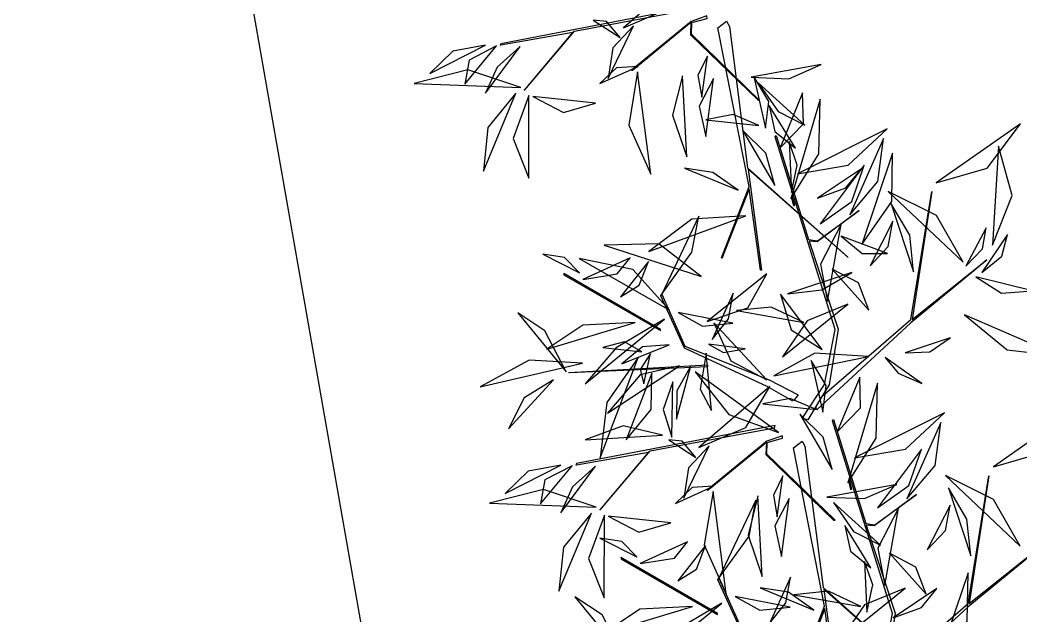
# Model space of a CAD drawing. Header units: centimetres. Extents: x 197412 to 267601, y -375791 to -305433.
# Drawn here: x 203006 to 204880, y -339044 to -337928 of the extents above; entities that cross this region are included whole.
import ezdxf

# ---------------------------------------------------------------- set-up
doc = ezdxf.new("R2010")
doc.units = ezdxf.units.CM
doc.layers.add('3-BAT C-Niveau 0', color=250, linetype='Continuous')

# ---------------------------------------------------------------- blocks, each defined once
blk = doc.blocks.new('Groupe-254-1')
at = {"linetype": 'Continuous', "flags": 128}
for points in [[(12146.42, -46596.93), (12159.9, -46594.57), (12150.78, -46605.39), (12150.92, -46605.34), (12160.21, -46594.36), (12183.47, -46590.01), (12183.6, -46589.56), (12146.43, -46596.71), (12146.31, -46596.95), (12146.38, -46596.93)], [(12201.08, -46663.61), (12196.29, -46660.87), (12180.81, -46653.72), (12176.34, -46643.93), (12176.52, -46643.58), (12180.88, -46653.33), (12196.66, -46659.63), (12202.1, -46662.44), (12201.18, -46663.56)], [(12160.56, -46675.52), (12174.04, -46673.16), (12164.92, -46683.99), (12165.06, -46683.93), (12174.36, -46672.95), (12197.62, -46668.6), (12197.74, -46668.15), (12160.57, -46675.3), (12160.46, -46675.54), (12160.53, -46675.53)], [(12211.8, -46716.79), (12207, -46714.05), (12191.53, -46706.9), (12187.05, -46697.1), (12187.23, -46696.76), (12191.59, -46706.5), (12207.37, -46712.81), (12212.81, -46715.61), (12211.89, -46716.74)]]:
    blk.add_lwpolyline(points, dxfattribs=at)
for points in [[(12185, -46591.51), (12182.05, -46592.52), (12170.88, -46601.68), (12171.06, -46601.65), (12182.01, -46592.69), (12181.91, -46595.01), (12194.57, -46607.28), (12194.83, -46607.33), (12182.09, -46594.93), (12182.15, -46592.75), (12185.01, -46591.99)], [(12211.41, -46636.75), (12192.72, -46620.21), (12195.24, -46639.11), (12195, -46639.09), (12192.93, -46623.86), (12187.81, -46636.93), (12187.72, -46636.77), (12192.87, -46623.44), (12187.04, -46593.76), (12188.65, -46592.5), (12189.21, -46593.47), (12192.61, -46619.92), (12211.24, -46636.56)], [(12202.85, -46666.86), (12207.01, -46660.49), (12209.01, -46650.2), (12197.79, -46614.11), (12197.96, -46613.9), (12204, -46633.35), (12205.71, -46633.63), (12213.52, -46627.94), (12205.62, -46633.79), (12204.11, -46633.64), (12209.55, -46650.16), (12207.88, -46660.56), (12206.49, -46662.78), (12223.19, -46648.34), (12227.08, -46624.4), (12223.39, -46648.34), (12237.41, -46637.14), (12234.99, -46639.25), (12223.19, -46648.98), (12205.58, -46665.26), (12205.39, -46664.75), (12206.49, -46662.78), (12203.9, -46667.09)], [(12176.27, -46650.41), (12176.27, -46650.22), (12158.19, -46639.7), (12158.22, -46639.96)], [(12159.33, -46658.35), (12159.11, -46658.23), (12185.09, -46656.81), (12185.07, -46657.2)], [(12213.56, -46720.03), (12217.72, -46713.67), (12219.72, -46703.38), (12208.5, -46667.28), (12208.67, -46667.08), (12214.72, -46686.53), (12216.42, -46686.8), (12224.24, -46681.12), (12216.33, -46686.97), (12214.83, -46686.82), (12220.26, -46703.34), (12218.59, -46713.74), (12217.21, -46715.96), (12233.9, -46701.52), (12237.79, -46677.58), (12234.1, -46701.51), (12248.12, -46690.32), (12245.7, -46692.43), (12233.9, -46702.15), (12216.29, -46718.43), (12216.1, -46717.93), (12217.21, -46715.96), (12214.62, -46720.26)], [(12199.15, -46670.1), (12196.19, -46671.11), (12185.02, -46680.27), (12185.2, -46680.24), (12196.16, -46671.28), (12196.05, -46673.6), (12208.71, -46685.88), (12208.98, -46685.92), (12196.23, -46673.52), (12196.29, -46671.34), (12199.15, -46670.58)], [(12225.56, -46715.34), (12206.86, -46698.8), (12209.38, -46717.7), (12209.14, -46717.68), (12207.08, -46702.45), (12201.95, -46715.52), (12201.87, -46715.36), (12207.02, -46702.03), (12201.19, -46672.35), (12202.8, -46671.09), (12203.35, -46672.06), (12206.75, -46698.51), (12225.38, -46715.15)], [(12186.98, -46703.58), (12186.99, -46703.39), (12168.9, -46692.87), (12168.93, -46693.14)]]:
    blk.add_lwpolyline(points, close=True, dxfattribs=at)
at = {"linetype": 'Continuous'}
for points in [[(12169.35, -46593.7, -178.9), (12178.12, -46589.99, -176.01), (12182.6, -46582.27, -172.29), (12182.6, -46582.27, -172.29), (12169.35, -46593.7, -178.9)], [(12169.35, -46593.7, -178.9), (12178.12, -46589.99, -176.01), (12182.6, -46582.27, -172.29), (12182.6, -46582.27, -172.29), (12169.35, -46593.7, -178.9)], [(12168.77, -46595.57, -177.75), (12166.19, -46592.54, -175.38), (12163.7, -46592.28, -172.12), (12163.7, -46592.28, -172.12), (12168.77, -46595.57, -177.75)], [(12171.27, -46593.37, -207.06), (12167.38, -46597.49, -208.24), (12166.52, -46603.19, -209.24), (12166.52, -46603.19, -209.24), (12171.27, -46593.37, -207.06)], [(12143.52, -46596.99, -174.84), (12137.4, -46598.13, -175.45), (12133.09, -46602.3, -176.76), (12133.09, -46602.3, -176.76), (12143.52, -46596.99, -174.84)], [(12145.59, -46597.11, -174.58), (12140.51, -46599.76, -172.2), (12139.69, -46604.26, -168.43), (12139.69, -46604.26, -168.43), (12145.59, -46597.11, -174.58)], [(12150, -46597.23, -186.97), (12145.7, -46601.08, -187.38), (12143.53, -46605.97, -185.5), (12143.53, -46605.97, -185.5), (12150, -46597.23, -186.97)], [(12185.08, -46599.02, -197.01), (12183.32, -46602.61, -196.39), (12184.01, -46606.68, -196.61), (12184.01, -46606.68, -196.61), (12185.08, -46599.02, -197.01)], [(12150.13, -46604.9, -186.41), (12140.26, -46601.59, -187.61), (12130.16, -46604.16, -186.97), (12130.16, -46604.16, -186.97), (12150.13, -46604.9, -186.41)], [(12172.1, -46600.97, -179.83), (12168.06, -46601.22, -178.67), (12164.97, -46604.18, -177.99), (12164.97, -46604.18, -177.99), (12172.1, -46600.97, -179.83)], [(12193.3, -46602.99, -183.78), (12200.33, -46603.27, -183.14), (12206.39, -46600.62, -184.94), (12206.39, -46600.62, -184.94), (12193.3, -46602.99, -183.78)], [(12172.02, -46601.96, -179.52), (12170.35, -46611.94, -178.73), (12174.47, -46621.12, -177.91), (12174.47, -46621.12, -177.91), (12172.02, -46601.96, -179.52)], [(12180.39, -46602.74, -247.3), (12178.56, -46610.1, -244.69), (12181.21, -46617.86, -243.35), (12181.21, -46617.86, -243.35), (12180.39, -46602.74, -247.3)], [(12180.39, -46602.74, -247.3), (12178.56, -46610.1, -244.69), (12181.21, -46617.86, -243.35), (12181.21, -46617.86, -243.35), (12180.39, -46602.74, -247.3)], [(12186.21, -46603.23, -186.16), (12183.57, -46608.37, -185.75), (12184.78, -46614.1, -185.13), (12184.78, -46614.1, -185.13), (12186.21, -46603.23, -186.16)], [(12195.97, -46612.51, -183.73), (12196.61, -46607.52, -181.29), (12193.79, -46602.83, -179.52), (12193.79, -46602.83, -179.52), (12195.97, -46612.51, -183.73)], [(12194.57, -46604, -176.88), (12198.3, -46609.41, -176.9), (12203.34, -46611.97, -174.04), (12203.34, -46611.97, -174.04), (12194.57, -46604, -176.88)], [(12149.23, -46605.99, -186.4), (12143.98, -46612.37, -186.75), (12143.14, -46620.58, -187), (12143.14, -46620.58, -187), (12149.23, -46605.99, -186.4)], [(12151.68, -46606.4, -182.25), (12148.71, -46614.47, -178.08), (12151.62, -46621.85, -173.29), (12151.62, -46621.85, -173.29), (12151.68, -46606.4, -182.25)], [(12152.38, -46606.56, -181.99), (12158.12, -46609.56, -181.12), (12164.12, -46607.83, -179.03), (12164.12, -46607.83, -179.03), (12152.38, -46606.56, -181.99)], [(12198.68, -46616.21, -194.21), (12203.05, -46611.68, -192.81), (12202.91, -46605.93, -190.06), (12202.91, -46605.93, -190.06), (12198.68, -46616.21, -194.21)], [(12198.68, -46616.21, -194.21), (12203.05, -46611.68, -192.81), (12202.91, -46605.93, -190.06), (12202.91, -46605.93, -190.06), (12198.68, -46616.21, -194.21)], [(12200.68, -46625.76, -206.43), (12205.95, -46617.35, -204.4), (12206.22, -46607.1, -204.36), (12206.22, -46607.1, -204.36), (12200.68, -46625.76, -206.43)], [(12200.68, -46625.76, -206.43), (12205.95, -46617.35, -204.4), (12206.22, -46607.1, -204.36), (12206.22, -46607.1, -204.36), (12200.68, -46625.76, -206.43)], [(12196.65, -46608.3, -161.32), (12197.73, -46613.13, -161.24), (12201.55, -46616.24, -160.95), (12201.55, -46616.24, -160.95), (12196.65, -46608.3, -161.32)], [(12194.72, -46612.02, -183.47), (12189.88, -46609.94, -183.7), (12184.77, -46610.96, -184.07), (12184.77, -46610.96, -184.07), (12194.72, -46612.02, -183.47)], [(12194.72, -46612.02, -183.47), (12189.88, -46609.94, -183.7), (12184.77, -46610.96, -184.07), (12184.77, -46610.96, -184.07), (12194.72, -46612.02, -183.47)], [(12197.7, -46623.25, -199.98), (12196.03, -46617.21, -200.36), (12191.65, -46612.9, -199.46), (12191.65, -46612.9, -199.46), (12197.7, -46623.25, -199.98)], [(12201.93, -46621.05, -194.97), (12211.44, -46619.42, -192.57), (12218.74, -46612.62, -191.31), (12218.74, -46612.62, -191.31), (12201.93, -46621.05, -194.97)], [(12227.92, -46622.72, -215.07), (12237.44, -46619.99, -213.8), (12243.69, -46611.72, -214.42), (12243.69, -46611.72, -214.42), (12227.92, -46622.72, -215.07)], [(12200.8, -46624.55, -223.21), (12201.9, -46619.45, -222.61), (12200.36, -46615.02, -220.88), (12200.36, -46615.02, -220.88), (12200.8, -46624.55, -223.21)], [(12200.8, -46624.55, -223.21), (12201.9, -46619.45, -222.61), (12200.36, -46615.02, -220.88), (12200.36, -46615.02, -220.88), (12200.8, -46624.55, -223.21)], [(12211.72, -46628.73, -201.48), (12217.01, -46622.48, -202.35), (12218.08, -46614.43, -201.76), (12218.08, -46614.43, -201.76), (12211.72, -46628.73, -201.48)], [(12238.45, -46634.4, -228.35), (12242.12, -46625.1, -229.1), (12239.59, -46615.88, -232.12), (12239.59, -46615.88, -232.12), (12238.45, -46634.4, -228.35)], [(12213.97, -46634.3, -207.25), (12219.59, -46626.24, -205.29), (12219.76, -46617.17, -201.98), (12219.76, -46617.17, -201.98), (12213.97, -46634.3, -207.25)], [(12190.85, -46624.14, -228.81), (12186.12, -46620.82, -229.15), (12180.79, -46620.01, -227.32), (12180.79, -46620.01, -227.32), (12190.85, -46624.14, -228.81)], [(12205.69, -46625.62, -210.84), (12211.02, -46623.67, -209.98), (12213.91, -46620.12, -207.2), (12213.91, -46620.12, -207.2), (12205.69, -46625.62, -210.84)], [(12206.19, -46630.42, -207.16), (12212.11, -46626.24, -205.48), (12214.46, -46619.42, -203.83), (12214.46, -46619.42, -203.83), (12206.19, -46630.42, -207.16)], [(12206.19, -46630.42, -207.16), (12212.11, -46626.24, -205.48), (12214.46, -46619.42, -203.83), (12214.46, -46619.42, -203.83), (12206.19, -46630.42, -207.16)], [(12232.95, -46637.6, -228.97), (12227.95, -46628.88, -227.8), (12218.94, -46624.36, -227.09), (12218.94, -46624.36, -227.09), (12232.95, -46637.6, -228.97)], [(12201.19, -46627, -203.84), (12201.42, -46626.9, -203.87), (12200.97, -46625.22, -202.04), (12200.75, -46625.32, -202.02), (12201.19, -46627, -203.84)], [(12223.68, -46639.39, -196.26), (12222.95, -46632.52, -195.05), (12219.48, -46626.67, -196.39), (12219.48, -46626.67, -196.39), (12223.68, -46639.39, -196.26)], [(12192.26, -46628.92, -225.36), (12182.14, -46629.55, -224.7), (12174.1, -46635.63, -224), (12174.1, -46635.63, -224), (12192.26, -46628.92, -225.36)], [(12176.52, -46643.58, -197.23), (12182.18, -46635.71, -194.28), (12183.46, -46628.97, -188.42), (12183.46, -46628.97, -188.42), (12176.52, -46643.58, -197.23)], [(12215.54, -46638.27, -195.33), (12218.92, -46634.66, -195.1), (12219.8, -46629.94, -194.26), (12219.8, -46629.94, -194.26), (12215.54, -46638.27, -195.33)], [(12210.14, -46630.48, -188.89), (12206.28, -46637.98, -185.79), (12207.58, -46644.94, -181.22), (12207.58, -46644.94, -181.22), (12210.14, -46630.48, -188.89)], [(12233.49, -46638.32, -229.3), (12236.58, -46635.13, -228.25), (12237.27, -46631.19, -226.49), (12237.27, -46631.19, -226.49), (12233.49, -46638.32, -229.3)], [(12210.12, -46632.71, -215.21), (12214.07, -46635.98, -213.09), (12218.8, -46635.98, -210.46), (12218.8, -46635.98, -210.46), (12210.12, -46632.71, -215.21)], [(12236.45, -46639.53, -232.75), (12240.2, -46636.47, -233.5), (12241.29, -46632.42, -235.42), (12241.29, -46632.42, -235.42), (12236.45, -46639.53, -232.75)], [(12183.91, -46640.29, -220.85), (12175.99, -46634.14, -221.31), (12165.73, -46634.42, -222.56), (12165.73, -46634.42, -222.56), (12183.91, -46640.29, -220.85)], [(12161.15, -46639.6, -211.6), (12158.35, -46636.71, -211.07), (12154.25, -46636.13, -211.1), (12154.25, -46636.13, -211.1), (12161.15, -46639.6, -211.6)], [(12177.97, -46646.59, -220.09), (12171.1, -46639, -220.53), (12161.09, -46636.89, -219.34), (12161.09, -46636.89, -219.34), (12177.97, -46646.59, -220.09)], [(12161.79, -46640.84, -202.5), (12168.19, -46639.81, -200.11), (12170.62, -46636.76, -195.35), (12170.62, -46636.76, -195.35), (12161.79, -46640.84, -202.5)], [(12168.84, -46644.07, -218.46), (12172.3, -46641.92, -216.39), (12174.03, -46637.48, -215.43), (12174.03, -46637.48, -215.43), (12168.84, -46644.07, -218.46)], [(12215.3, -46646.57, -184.69), (12213.38, -46641.5, -183.17), (12208.47, -46638.94, -181.63), (12208.47, -46638.94, -181.63), (12215.3, -46646.57, -184.69)], [(12185.06, -46648.74, -210.57), (12192.63, -46646.16, -206.9), (12196.22, -46639.79, -202.54), (12196.22, -46639.79, -202.54), (12185.06, -46648.74, -210.57)], [(12200.1, -46643.51, -200.44), (12206.51, -46642.81, -199.26), (12212.13, -46639.56, -200.49), (12212.13, -46639.56, -200.49), (12200.1, -46643.51, -200.44)], [(12235.36, -46640.35, -232.48), (12240.16, -46643.41, -232.45), (12245.93, -46642.94, -231.83), (12245.93, -46642.94, -231.83), (12235.36, -46640.35, -232.48)], [(12186, -46652.05, -202.12), (12189.04, -46648.21, -201.54), (12189.9, -46643.42, -202.14), (12189.9, -46643.42, -202.14), (12186, -46652.05, -202.12)], [(12198.75, -46643.58, -200.73), (12200.76, -46650.28, -197.34), (12206.55, -46653.98, -193.77), (12206.55, -46653.98, -193.77), (12198.75, -46643.58, -200.73)], [(12198.75, -46643.58, -200.73), (12200.76, -46650.28, -197.34), (12206.55, -46653.98, -193.77), (12206.55, -46653.98, -193.77), (12198.75, -46643.58, -200.73)], [(12203.12, -46648.9, -185.42), (12197.02, -46646.04, -185.31), (12190.55, -46646.68, -184.01), (12190.55, -46646.68, -184.01), (12203.12, -46648.9, -185.42)], [(12211.4, -46645.46, -205.3), (12203.76, -46648.61, -204.92), (12199.16, -46655.32, -203.9), (12199.16, -46655.32, -203.9), (12211.4, -46645.46, -205.3)], [(12158.61, -46658.14, -214.21), (12154.65, -46650.47, -211.43), (12149.57, -46647.08, -206.15), (12149.57, -46647.08, -206.15), (12158.61, -46658.14, -214.21)], [(12177.07, -46648.28, -210.1), (12167.99, -46653.61, -209.96), (12162.21, -46660.41, -205.95), (12162.21, -46660.41, -205.95), (12177.07, -46648.28, -210.1)], [(12179.6, -46647.03, -199.77), (12184.16, -46649.59, -197.57), (12189.87, -46649.01, -196.35), (12189.87, -46649.01, -196.35), (12179.6, -46647.03, -199.77)], [(12233.19, -46647.48, -223.66), (12241.21, -46654.04, -222.36), (12250.95, -46655.11, -219.58), (12250.95, -46655.11, -219.58), (12233.19, -46647.48, -223.66)], [(12171.55, -46648.87, -221.24), (12161.75, -46649.38, -218.96), (12155.02, -46653.88, -214.31), (12155.02, -46653.88, -214.31), (12171.55, -46648.87, -221.24)], [(12186.28, -46648.99, -217.22), (12189.47, -46656.07, -219.34), (12196.18, -46659.6, -221.55), (12196.18, -46659.6, -221.55), (12186.28, -46648.99, -217.22)], [(12222.09, -46654.59, -172.05), (12226.72, -46654.37, -171.7), (12230.56, -46651.76, -172.02), (12230.56, -46651.76, -172.02), (12222.09, -46654.59, -172.05)], [(12222.09, -46654.59, -172.05), (12226.72, -46654.37, -171.7), (12230.56, -46651.76, -172.02), (12230.56, -46651.76, -172.02), (12222.09, -46654.59, -172.05)], [(12172.78, -46654.38, -213.12), (12169.55, -46652.54, -210.71), (12165.49, -46653.58, -208.62), (12165.49, -46653.58, -208.62), (12172.78, -46654.38, -213.12)], [(12172.78, -46654.38, -213.12), (12169.55, -46652.54, -210.71), (12165.49, -46653.58, -208.62), (12165.49, -46653.58, -208.62), (12172.78, -46654.38, -213.12)], [(12177.91, -46653.08, -207.72), (12172.94, -46653.46, -206.62), (12169.04, -46656.66, -205.86), (12169.04, -46656.66, -205.86), (12177.91, -46653.08, -207.72)], [(12185.3, -46652.95, -202.35), (12188.11, -46654.53, -200.21), (12192.16, -46653.82, -199.09), (12192.16, -46653.82, -199.09), (12185.3, -46652.95, -202.35)], [(12161.7, -46656.51, -223.19), (12151.69, -46655.95, -225.59), (12142.52, -46660.97, -225.79), (12142.52, -46660.97, -225.79), (12161.7, -46656.51, -223.19)], [(12161.7, -46656.51, -223.19), (12151.69, -46655.95, -225.59), (12142.52, -46660.97, -225.79), (12142.52, -46660.97, -225.79), (12161.7, -46656.51, -223.19)], [(12172.13, -46655.44, -212.64), (12166.28, -46663.9, -211.07), (12164.98, -46674.23, -212.06), (12164.98, -46674.23, -212.06), (12172.13, -46655.44, -212.64)], [(12172.13, -46655.44, -212.64), (12166.28, -46663.9, -211.07), (12164.98, -46674.23, -212.06), (12164.98, -46674.23, -212.06), (12172.13, -46655.44, -212.64)], [(12174.44, -46654.72, -212.09), (12172.51, -46657.72, -209.87), (12173.15, -46660.4, -207.1), (12173.15, -46660.4, -207.1), (12174.44, -46654.72, -212.09)], [(12174.44, -46654.72, -212.09), (12172.51, -46657.72, -209.87), (12173.15, -46660.4, -207.1), (12173.15, -46660.4, -207.1), (12174.44, -46654.72, -212.09)], [(12184.83, -46654.66, -198.87), (12183.73, -46661.39, -195.41), (12185.87, -46665.4, -190.33), (12185.87, -46665.4, -190.33), (12184.83, -46654.66, -198.87)], [(12215.26, -46655.29, -176.08), (12205.18, -46654.62, -174.79), (12197.54, -46658.88, -170.69), (12197.54, -46658.88, -170.69), (12215.26, -46655.29, -176.08)], [(12206.68, -46665.69, -183.73), (12207.33, -46660.69, -181.29), (12204.5, -46656.01, -179.52), (12204.5, -46656.01, -179.52), (12206.68, -46665.69, -183.73)], [(12218.39, -46655.48, -171.59), (12220.78, -46658.39, -169.03), (12225.24, -46660.34, -167.96), (12225.24, -46660.34, -167.96), (12218.39, -46655.48, -171.59)], [(12179.87, -46657.01, -233.25), (12172.5, -46658.68, -238.65), (12166.38, -46665.9, -241.93), (12166.38, -46665.9, -241.93), (12179.87, -46657.01, -233.25)], [(12181.97, -46657.03, -204.62), (12179.35, -46661.71, -205.07), (12179.27, -46667.02, -204.23), (12179.27, -46667.02, -204.23), (12181.97, -46657.03, -204.62)], [(12182.77, -46658.12, -204.31), (12189.07, -46666.11, -204.16), (12198.41, -46669.46, -202.67), (12198.41, -46669.46, -202.67), (12182.77, -46658.12, -204.31)], [(12156.26, -46659.62, -215.73), (12150.79, -46662.97, -216.78), (12147.85, -46668.8, -215.22), (12147.85, -46668.8, -215.22), (12156.26, -46659.62, -215.73)], [(12156.26, -46659.62, -215.73), (12150.79, -46662.97, -216.78), (12147.85, -46668.8, -215.22), (12147.85, -46668.8, -215.22), (12156.26, -46659.62, -215.73)], [(12169.86, -46670.84, -189.87), (12174.56, -46665.18, -186.93), (12174.68, -46658.41, -183.27), (12174.68, -46658.41, -183.27), (12169.86, -46670.84, -189.87)], [(12178.6, -46660.01, -229.03), (12176.81, -46665.21, -227.48), (12178.43, -46670.35, -225.66), (12178.43, -46670.35, -225.66), (12178.6, -46660.01, -229.03)], [(12209.39, -46669.39, -194.21), (12213.76, -46664.86, -192.81), (12213.62, -46659.1, -190.06), (12213.62, -46659.1, -190.06), (12209.39, -46669.39, -194.21)], [(12209.39, -46669.39, -194.21), (12213.76, -46664.86, -192.81), (12213.62, -46659.1, -190.06), (12213.62, -46659.1, -190.06), (12209.39, -46669.39, -194.21)], [(12183.5, -46672.29, -178.9), (12192.27, -46668.58, -176.01), (12196.74, -46660.86, -172.29), (12196.74, -46660.86, -172.29), (12183.5, -46672.29, -178.9)], [(12183.5, -46672.29, -178.9), (12192.27, -46668.58, -176.01), (12196.74, -46660.86, -172.29), (12196.74, -46660.86, -172.29), (12183.5, -46672.29, -178.9)], [(12211.39, -46678.93, -206.43), (12216.66, -46670.53, -204.4), (12216.93, -46660.27, -204.36), (12216.93, -46660.27, -204.36), (12211.39, -46678.93, -206.43)], [(12211.39, -46678.93, -206.43), (12216.66, -46670.53, -204.4), (12216.93, -46660.27, -204.36), (12216.93, -46660.27, -204.36), (12211.39, -46678.93, -206.43)], [(12205.44, -46665.2, -183.47), (12200.6, -46663.12, -183.7), (12195.48, -46664.14, -184.07), (12195.48, -46664.14, -184.07), (12205.44, -46665.2, -183.47)], [(12205.44, -46665.2, -183.47), (12200.6, -46663.12, -183.7), (12195.48, -46664.14, -184.07), (12195.48, -46664.14, -184.07), (12205.44, -46665.2, -183.47)], [(12238.64, -46675.9, -215.07), (12248.15, -46673.17, -213.8), (12254.4, -46664.9, -214.42), (12254.4, -46664.9, -214.42), (12238.64, -46675.9, -215.07)], [(12208.41, -46676.42, -199.98), (12206.74, -46670.39, -200.36), (12202.36, -46666.08, -199.46), (12202.36, -46666.08, -199.46), (12208.41, -46676.42, -199.98)], [(12212.64, -46674.22, -194.97), (12222.15, -46672.6, -192.57), (12229.45, -46665.8, -191.31), (12229.45, -46665.8, -191.31), (12212.64, -46674.22, -194.97)], [(12176.68, -46670, -200.41), (12169.29, -46668.22, -200.32), (12162.22, -46670.85, -200.54), (12162.22, -46670.85, -200.54), (12176.68, -46670, -200.41)], [(12222.43, -46681.91, -201.48), (12227.72, -46675.65, -202.35), (12228.79, -46667.61, -201.76), (12228.79, -46667.61, -201.76), (12222.43, -46681.91, -201.48)], [(12182.92, -46674.16, -177.75), (12180.33, -46671.13, -175.38), (12177.85, -46670.87, -172.12), (12177.85, -46670.87, -172.12), (12182.92, -46674.16, -177.75)], [(12185.41, -46671.96, -207.06), (12181.52, -46676.08, -208.24), (12180.66, -46681.78, -209.24), (12180.66, -46681.78, -209.24), (12185.41, -46671.96, -207.06)], [(12216.9, -46683.59, -207.16), (12222.82, -46679.42, -205.48), (12225.17, -46672.6, -203.83), (12225.17, -46672.6, -203.83), (12216.9, -46683.59, -207.16)], [(12216.9, -46683.59, -207.16), (12222.82, -46679.42, -205.48), (12225.17, -46672.6, -203.83), (12225.17, -46672.6, -203.83), (12216.9, -46683.59, -207.16)], [(12157.67, -46675.58, -174.84), (12151.54, -46676.72, -175.45), (12147.23, -46680.89, -176.76), (12147.23, -46680.89, -176.76), (12157.67, -46675.58, -174.84)], [(12159.74, -46675.7, -174.58), (12154.65, -46678.35, -172.2), (12153.83, -46682.85, -168.43), (12153.83, -46682.85, -168.43), (12159.74, -46675.7, -174.58)], [(12164.15, -46675.82, -186.97), (12159.84, -46679.67, -187.38), (12157.67, -46684.56, -185.5), (12157.67, -46684.56, -185.5), (12164.15, -46675.82, -186.97)], [(12199.23, -46677.61, -197.01), (12197.46, -46681.2, -196.39), (12198.16, -46685.27, -196.61), (12198.16, -46685.27, -196.61), (12199.23, -46677.61, -197.01)], [(12211.9, -46680.18, -203.84), (12212.13, -46680.07, -203.87), (12211.68, -46678.4, -202.04), (12211.47, -46678.49, -202.02), (12211.9, -46680.18, -203.84)], [(12243.66, -46690.78, -228.97), (12238.66, -46682.06, -227.8), (12229.65, -46677.54, -227.09), (12229.65, -46677.54, -227.09), (12243.66, -46690.78, -228.97)], [(12164.28, -46683.49, -186.41), (12154.41, -46680.18, -187.61), (12144.31, -46682.75, -186.97), (12144.31, -46682.75, -186.97), (12164.28, -46683.49, -186.41)], [(12186.25, -46679.56, -179.83), (12182.2, -46679.81, -178.67), (12179.11, -46682.77, -177.99), (12179.11, -46682.77, -177.99), (12186.25, -46679.56, -179.83)], [(12186.16, -46680.55, -179.52), (12184.5, -46690.53, -178.73), (12188.61, -46699.71, -177.91), (12188.61, -46699.71, -177.91), (12186.16, -46680.55, -179.52)], [(12207.44, -46681.58, -183.78), (12214.48, -46681.86, -183.14), (12220.53, -46679.21, -184.94), (12220.53, -46679.21, -184.94), (12207.44, -46681.58, -183.78)], [(12234.39, -46692.56, -196.26), (12233.66, -46685.7, -195.05), (12230.19, -46679.84, -196.39), (12230.19, -46679.84, -196.39), (12234.39, -46692.56, -196.26)], [(12187.23, -46696.76, -197.23), (12192.9, -46688.88, -194.28), (12194.17, -46682.14, -188.42), (12194.17, -46682.14, -188.42), (12187.23, -46696.76, -197.23)], [(12194.54, -46681.33, -247.3), (12192.71, -46688.69, -244.69), (12195.36, -46696.45, -243.35), (12195.36, -46696.45, -243.35), (12194.54, -46681.33, -247.3)], [(12194.54, -46681.33, -247.3), (12192.71, -46688.69, -244.69), (12195.36, -46696.45, -243.35), (12195.36, -46696.45, -243.35), (12194.54, -46681.33, -247.3)], [(12200.36, -46681.82, -186.16), (12197.72, -46686.96, -185.75), (12198.93, -46692.7, -185.13), (12198.93, -46692.7, -185.13), (12200.36, -46681.82, -186.16)], [(12208.71, -46682.59, -176.88), (12212.45, -46688, -176.9), (12217.49, -46690.56, -174.04), (12217.49, -46690.56, -174.04), (12208.71, -46682.59, -176.88)], [(12220.86, -46683.66, -188.89), (12216.99, -46691.16, -185.79), (12218.29, -46698.12, -181.22), (12218.29, -46698.12, -181.22), (12220.86, -46683.66, -188.89)], [(12226.25, -46691.44, -195.33), (12229.63, -46687.84, -195.1), (12230.51, -46683.11, -194.26), (12230.51, -46683.11, -194.26), (12226.25, -46691.44, -195.33)], [(12163.38, -46684.58, -186.4), (12158.13, -46690.96, -186.75), (12157.29, -46699.17, -187), (12157.29, -46699.17, -187), (12163.38, -46684.58, -186.4)], [(12165.83, -46684.99, -182.25), (12162.85, -46693.06, -178.08), (12165.76, -46700.44, -173.29), (12165.76, -46700.44, -173.29), (12165.83, -46684.99, -182.25)], [(12166.52, -46685.15, -181.99), (12172.26, -46688.15, -181.12), (12178.26, -46686.42, -179.03), (12178.26, -46686.42, -179.03), (12166.52, -46685.15, -181.99)], [(12210.79, -46686.89, -161.32), (12211.88, -46691.72, -161.24), (12215.69, -46694.83, -160.95), (12215.69, -46694.83, -160.95), (12210.79, -46686.89, -161.32)], [(12171.87, -46692.77, -211.6), (12169.06, -46689.88, -211.07), (12164.96, -46689.3, -211.1), (12164.96, -46689.3, -211.1), (12171.87, -46692.77, -211.6)], [(12172.51, -46694.01, -202.5), (12178.9, -46692.99, -200.11), (12181.33, -46689.94, -195.35), (12181.33, -46689.94, -195.35), (12172.51, -46694.01, -202.5)], [(12179.55, -46697.25, -218.46), (12183.01, -46695.1, -216.39), (12184.74, -46690.66, -215.43), (12184.74, -46690.66, -215.43), (12179.55, -46697.25, -218.46)], [(12214.94, -46703.14, -223.21), (12216.04, -46698.04, -222.61), (12214.51, -46693.61, -220.88), (12214.51, -46693.61, -220.88), (12214.94, -46703.14, -223.21)], [(12214.94, -46703.14, -223.21), (12216.04, -46698.04, -222.61), (12214.51, -46693.61, -220.88), (12214.51, -46693.61, -220.88), (12214.94, -46703.14, -223.21)], [(12226.01, -46699.74, -184.69), (12224.1, -46694.68, -183.17), (12219.18, -46692.11, -181.63), (12219.18, -46692.11, -181.63), (12226.01, -46699.74, -184.69)], [(12196.71, -46705.22, -202.12), (12199.75, -46701.39, -201.54), (12200.61, -46696.6, -202.14), (12200.61, -46696.6, -202.14), (12196.71, -46705.22, -202.12)], [(12228.12, -46712.89, -207.25), (12233.73, -46704.83, -205.29), (12233.91, -46695.76, -201.98), (12233.91, -46695.76, -201.98), (12228.12, -46712.89, -207.25)], [(12204.99, -46702.73, -228.81), (12200.26, -46699.41, -229.15), (12194.94, -46698.6, -227.32), (12194.94, -46698.6, -227.32), (12204.99, -46702.73, -228.81)], [(12213.83, -46702.08, -185.42), (12207.73, -46699.22, -185.31), (12201.26, -46699.86, -184.01), (12201.26, -46699.86, -184.01), (12213.83, -46702.08, -185.42)], [(12222.11, -46698.64, -205.3), (12214.47, -46701.78, -204.92), (12209.87, -46708.5, -203.9), (12209.87, -46708.5, -203.9), (12222.11, -46698.64, -205.3)], [(12219.83, -46704.21, -210.84), (12225.17, -46702.26, -209.98), (12228.05, -46698.71, -207.2), (12228.05, -46698.71, -207.2), (12219.83, -46704.21, -210.84)], [(12169.32, -46711.32, -214.21), (12165.36, -46703.65, -211.43), (12160.28, -46700.26, -206.15), (12160.28, -46700.26, -206.15), (12169.32, -46711.32, -214.21)], [(12190.31, -46700.21, -199.77), (12194.87, -46702.77, -197.57), (12200.58, -46702.19, -196.35), (12200.58, -46702.19, -196.35), (12190.31, -46700.21, -199.77)], [(12182.27, -46702.05, -221.24), (12172.46, -46702.55, -218.96), (12165.74, -46707.05, -214.31), (12165.74, -46707.05, -214.31), (12182.27, -46702.05, -221.24)], [(12187.79, -46701.45, -210.1), (12178.7, -46706.79, -209.96), (12172.92, -46713.59, -205.95), (12172.92, -46713.59, -205.95), (12187.79, -46701.45, -210.1)]]:
    blk.add_polyline3d(points, dxfattribs=at)
blk = doc.blocks.new('Groupe-261-1')
blk.add_blockref('Groupe-254-1', (0, 0))

msp = doc.modelspace()

# ---------------------------------------------------------------- linework, layer by layer
at = {"layer": '3-BAT C-Niveau 0'}
msp.add_line((199541.4, -315717.6), (204036.8, -341295), dxfattribs=at)

# ---------------------------------------------------------------- block references
at = {"layer": '3-BAT C-Niveau 0', "xscale": 10, "yscale": 10, "zscale": 10}
msp.add_blockref('Groupe-261-1', (82441.7, 127994.6), dxfattribs=at)

doc.saveas('drawing.dxf')
